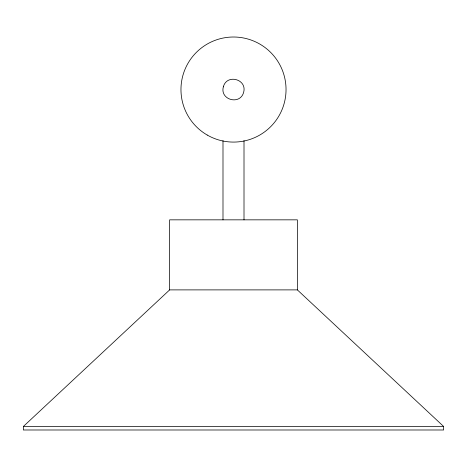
<?xml version="1.0" encoding="UTF-8"?>
<svg xmlns="http://www.w3.org/2000/svg" width="467" height="467" viewBox="0 0 467 467"><rect width="100%" height="100%" fill="white"/><g stroke="black" fill="none" stroke-linecap="round" stroke-linejoin="round"><path stroke-width="0.7" d="M23.35 426.488L169.644 289.89L297.356 289.89L443.65 426.488L443.65 429.99L23.35 429.99L23.35 426.488L443.65 426.488M297.356 289.89L297.356 219.84L169.644 219.84L169.644 289.89M244.007 140.643L244.007 219.84M222.993 140.643L222.993 219.84M223.349 86.827C219.683 99.967 240.254 105.478 243.651 92.268C247.317 79.127 226.746 73.617 223.349 86.827M207.231 135.045A52.538 52.538 0 0 0 286.038 89.547A52.538 52.538 0 0 0 207.231 44.05A52.538 52.538 0 0 0 207.231 135.045"/></g></svg>
